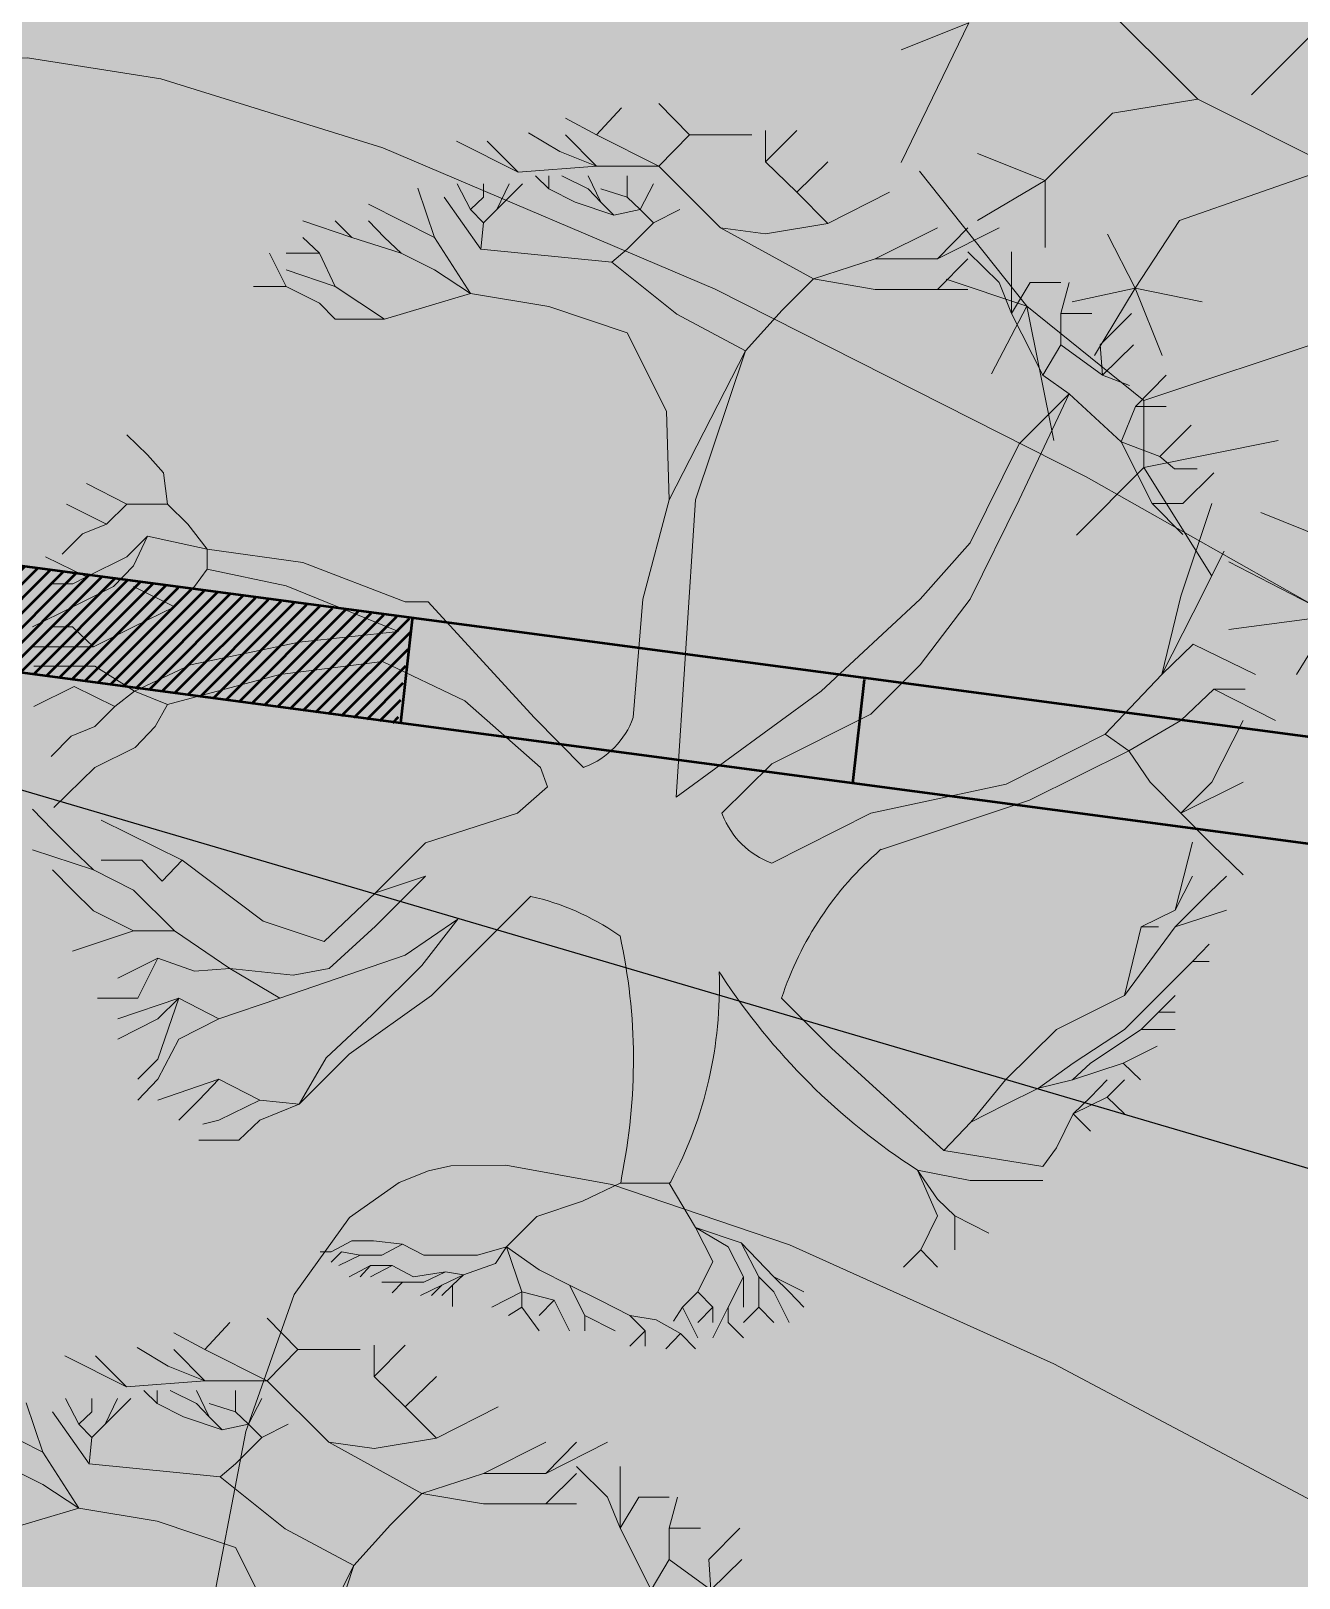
# Model space of a CAD drawing. Header units: feet. Extents: x 3381 to 683784, y 675186 to 4376258.
# Drawn here: x 682566.55 to 682571.17, y 4375705.45 to 4375711.09 of the extents above; entities that cross this region are included whole.
import ezdxf

# ---------------------------------------------------------------- set-up
doc = ezdxf.new("R2010")
doc.units = ezdxf.units.FT
doc.header["$MEASUREMENT"] = 0
doc.layers.get('0').update_dxf_attribs({"linetype": 'CONTINUOUS'})
for name, color, linetype, lineweight in [('HORIZANTAL', 24, 'CONTINUOUS', 13), ('su xtti', 7, 'CONTINUOUS', 30), ('дерево', 96, 'CONTINUOUS', 5)]:
    doc.layers.add(name, color=color, linetype=linetype, lineweight=lineweight)
pattern_1 = [(90, (1766.15535, 840.54114), (-0.707106781, 0.707106781), [0.1875, -1.226713563]), (45, (1766.1554, 840.5411), (-0.70710678119, 0.70710678119), [0.1875, -0.8125]), (135, (1766.1554, 840.5411), (-0.70710678119, -0.70710678119), [0.1875, -0.8125])]

# ---------------------------------------------------------------- blocks, each defined once
blk = doc.blocks.new('sam')
at = {"layer": 'дерево'}
for p, q in [((8656820.285, 4482452.843), (8656821.354, 4482454.001)), ((8656824.263, 4482452.843), (8656822.957, 4482454.179)), ((8656820.285, 4482452.843), (8656818.949, 4482453.556)), ((8656816.93, 4482451.24), (8656814.288, 4482452.576)), ((8656816.93, 4482451.24), (8656815.594, 4482452.576)), ((8656818.712, 4482452.131), (8656817.376, 4482452.932)), ((8656820.285, 4482451.507), (8656818.949, 4482452.843)), ((8656822.957, 4482451.507), (8656820.285, 4482452.843)), ((8656822.957, 4482451.507), (8656824.263, 4482452.843)), ((8656824.263, 4482452.843), (8656826.935, 4482452.843)), ((8656827.529, 4482451.685), (8656827.529, 4482453.021)), ((8656827.529, 4482451.685), (8656828.865, 4482453.021)), ((8656820.285, 4482451.507), (8656818.712, 4482452.131)), ((8656820.285, 4482451.507), (8656816.93, 4482451.24)), ((8656818.236, 4482450.528), (8656817.672, 4482451.092)), ((8656818.236, 4482450.528), (8656818.236, 4482451.092)), ((8656819.929, 4482450.528), (8656818.801, 4482451.092)), ((8656820.463, 4482449.964), (8656819.929, 4482451.092)), ((8656822.957, 4482451.507), (8656820.285, 4482451.507)), ((8656821.591, 4482450.171), (8656821.591, 4482451.092)), ((8656825.599, 4482448.865), (8656822.957, 4482451.507)), ((8656828.865, 4482450.379), (8656827.529, 4482451.685)), ((8656828.865, 4482450.379), (8656830.201, 4482451.685)), ((8656813.338, 4482448.45), (8656812.626, 4482450.557)), ((8656814.882, 4482449.637), (8656814.318, 4482450.736)), ((8656815.446, 4482450.171), (8656815.446, 4482450.736)), ((8656816.01, 4482449.637), (8656817.108, 4482450.736)), ((8656816.01, 4482449.637), (8656816.544, 4482450.736)), ((8656819.365, 4482449.964), (8656818.236, 4482450.528)), ((8656820.463, 4482449.964), (8656819.929, 4482450.528)), ((8656821.591, 4482450.171), (8656820.463, 4482450.528)), ((8656822.155, 4482449.637), (8656822.719, 4482450.736)), ((8656813.338, 4482448.45), (8656810.518, 4482449.875)), ((8656815.327, 4482447.945), (8656813.754, 4482450.171)), ((8656814.882, 4482449.637), (8656815.446, 4482450.171)), ((8656821.027, 4482449.4), (8656819.365, 4482449.964)), ((8656821.027, 4482449.4), (8656820.463, 4482449.964)), ((8656822.155, 4482449.637), (8656821.591, 4482450.171)), ((8656830.201, 4482449.043), (8656828.865, 4482450.379)), ((8656830.201, 4482449.043), (8656832.843, 4482450.379)), ((8656809.805, 4482448.45), (8656807.697, 4482449.162)), ((8656809.805, 4482448.45), (8656809.093, 4482449.162)), ((8656811.201, 4482448.45), (8656810.518, 4482449.162)), ((8656815.446, 4482449.073), (8656814.882, 4482449.637)), ((8656815.446, 4482449.073), (8656816.01, 4482449.637)), ((8656822.155, 4482449.637), (8656821.027, 4482449.4)), ((8656822.719, 4482449.073), (8656822.155, 4482449.637)), ((8656822.719, 4482449.073), (8656823.848, 4482449.637)), ((8656808.41, 4482447.767), (8656807.697, 4482448.45)), ((8656811.913, 4482447.767), (8656809.805, 4482448.45)), ((8656811.913, 4482447.767), (8656811.201, 4482448.45)), ((8656814.882, 4482446.045), (8656813.338, 4482448.45)), ((8656815.327, 4482447.945), (8656815.446, 4482449.073)), ((8656821.591, 4482447.945), (8656822.719, 4482449.073)), ((8656829.577, 4482446.668), (8656825.599, 4482448.865)), ((8656825.599, 4482448.865), (8656827.529, 4482448.598)), ((8656827.529, 4482448.598), (8656830.201, 4482449.043)), ((8656832.219, 4482447.529), (8656834.891, 4482448.865)), ((8656834.891, 4482447.529), (8656836.198, 4482448.865)), ((8656834.891, 4482447.529), (8656837.533, 4482448.865)), ((8656806.985, 4482446.342), (8656806.272, 4482447.767)), ((8656808.41, 4482447.767), (8656806.985, 4482447.767)), ((8656809.093, 4482446.342), (8656808.41, 4482447.767)), ((8656813.338, 4482447.054), (8656811.913, 4482447.767)), ((8656820.938, 4482447.381), (8656815.327, 4482447.945)), ((8656820.938, 4482447.381), (8656821.591, 4482447.945)), ((8656837.533, 4482446.52), (8656836.198, 4482447.826)), ((8656838.068, 4482445.184), (8656838.068, 4482447.826)), ((8656823.729, 4482445.154), (8656820.938, 4482447.381)), ((8656829.577, 4482446.668), (8656832.219, 4482447.529)), ((8656832.219, 4482447.529), (8656834.891, 4482447.529)), ((8656834.891, 4482446.223), (8656836.198, 4482447.529)), ((8656809.093, 4482446.342), (8656806.985, 4482447.054)), ((8656814.882, 4482446.045), (8656813.338, 4482447.054)), ((8656828.241, 4482445.332), (8656829.577, 4482446.668)), ((8656829.577, 4482446.668), (8656832.219, 4482446.223)), ((8656838.068, 4482445.184), (8656837.533, 4482446.52)), ((8656838.068, 4482445.184), (8656838.869, 4482446.52)), ((8656838.869, 4482446.52), (8656840.176, 4482446.52)), ((8656840.176, 4482445.184), (8656840.532, 4482446.52)), ((8656806.985, 4482446.342), (8656805.589, 4482446.342)), ((8656808.41, 4482445.629), (8656806.985, 4482446.342)), ((8656811.201, 4482444.946), (8656809.093, 4482446.342)), ((8656814.882, 4482446.045), (8656811.201, 4482444.946)), ((8656818.236, 4482445.481), (8656814.882, 4482446.045)), ((8656832.219, 4482446.223), (8656834.891, 4482446.223)), ((8656834.891, 4482446.223), (8656836.198, 4482446.223)), ((8656809.093, 4482444.946), (8656808.41, 4482445.629)), ((8656821.591, 4482444.353), (8656818.236, 4482445.481)), ((8656826.668, 4482443.581), (8656823.729, 4482445.154)), ((8656826.668, 4482443.581), (8656828.241, 4482445.332)), ((8656839.404, 4482442.542), (8656838.068, 4482445.184)), ((8656840.176, 4482443.848), (8656840.176, 4482445.184)), ((8656840.176, 4482445.184), (8656841.512, 4482445.184)), ((8656841.868, 4482443.848), (8656843.204, 4482445.184)), ((8656811.2, 4482444.946), (8656809.093, 4482444.946)), ((8656823.283, 4482440.998), (8656821.591, 4482444.353)), ((8656839.404, 4482442.542), (8656840.176, 4482443.848)), ((8656840.176, 4482443.848), (8656841.957, 4482442.542)), ((8656841.957, 4482442.542), (8656841.868, 4482443.848)), ((8656841.957, 4482442.542), (8656843.293, 4482443.848)), ((8656826.668, 4482443.581), (8656823.402, 4482437.198)), ((8656824.531, 4482437.198), (8656826.668, 4482443.581)), ((8656840.532, 4482441.74), (8656839.404, 4482442.542)), ((8656841.957, 4482442.542), (8656843.115, 4482442.096)), ((8656843.382, 4482441.206), (8656844.688, 4482442.542)), ((8656838.395, 4482437.198), (8656840.532, 4482441.74)), ((8656840.532, 4482441.74), (8656838.395, 4482439.603)), ((8656840.532, 4482441.74), (8656842.758, 4482439.692)), ((8656842.758, 4482439.692), (8656843.382, 4482441.206)), ((8656843.382, 4482441.206), (8656844.688, 4482441.206)), ((8656823.402, 4482437.198), (8656823.283, 4482440.998)), ((8656801.048, 4482439.127), (8656800.157, 4482439.989)), ((8656844.421, 4482439.068), (8656845.757, 4482440.404)), ((8656838.395, 4482439.603), (8656836.287, 4482435.357)), ((8656842.758, 4482439.692), (8656844.094, 4482437.049)), ((8656842.758, 4482439.692), (8656844.421, 4482439.068)), ((8656801.731, 4482438.356), (8656801.048, 4482439.127)), ((8656844.421, 4482439.068), (8656845.044, 4482438.534)), ((8656845.044, 4482438.534), (8656846.024, 4482438.534)), ((8656800.157, 4482437.02), (8656798.436, 4482437.91)), ((8656801.909, 4482437.02), (8656801.731, 4482438.356)), ((8656845.401, 4482437.049), (8656846.737, 4482438.356)), ((8656823.402, 4482437.198), (8656822.274, 4482432.953)), ((8656823.699, 4482424.462), (8656824.531, 4482437.198)), ((8656836.287, 4482432.953), (8656838.395, 4482437.198)), ((8656799.296, 4482436.159), (8656797.575, 4482437.02)), ((8656800.157, 4482437.02), (8656799.296, 4482436.159)), ((8656801.909, 4482437.02), (8656800.157, 4482437.02)), ((8656802.77, 4482436.159), (8656801.909, 4482437.02)), ((8656844.094, 4482437.049), (8656845.401, 4482437.049)), ((8656844.094, 4482437.049), (8656845.401, 4482435.714)), ((8656845.312, 4482433.071), (8656846.648, 4482437.049)), ((8656799.296, 4482436.159), (8656798.257, 4482435.743)), ((8656803.601, 4482435.09), (8656802.77, 4482436.159)), ((8656798.257, 4482435.743), (8656797.396, 4482434.882)), ((8656801.048, 4482435.654), (8656800.157, 4482434.764)), ((8656801.048, 4482435.654), (8656800.454, 4482434.378)), ((8656803.601, 4482435.09), (8656801.048, 4482435.654)), ((8656836.287, 4482435.357), (8656834.15, 4482432.953)), ((8656798.435, 4482433.903), (8656796.684, 4482434.764)), ((8656800.157, 4482434.764), (8656798.435, 4482433.903)), ((8656807.698, 4482434.526), (8656803.601, 4482435.09)), ((8656803.601, 4482435.09), (8656803.601, 4482434.229)), ((8656812.092, 4482432.834), (8656807.698, 4482434.526)), ((8656845.846, 4482432.359), (8656847.182, 4482435.001)), ((8656798.435, 4482433.903), (8656797.842, 4482433.606)), ((8656800.454, 4482434.378), (8656799.593, 4482433.487)), ((8656803.601, 4482434.229), (8656803.067, 4482433.487)), ((8656803.601, 4482434.229), (8656806.986, 4482433.517)), ((8656797.842, 4482433.606), (8656796.981, 4482433.606)), ((8656799.593, 4482433.487), (8656797.842, 4482432.626)), ((8656802.206, 4482432.626), (8656800.454, 4482433.487)), ((8656803.067, 4482433.487), (8656802.206, 4482432.626)), ((8656806.986, 4482433.517), (8656811.795, 4482431.557)), ((8656797.842, 4482432.626), (8656796.12, 4482431.765)), ((8656802.206, 4482432.626), (8656800.454, 4482431.765)), ((8656813.072, 4482432.834), (8656812.092, 4482432.834)), ((8656817.614, 4482427.876), (8656813.072, 4482432.834)), ((8656822.274, 4482432.953), (8656821.859, 4482427.876)), ((8656834.15, 4482432.953), (8656829.904, 4482429.004)), ((8656834.15, 4482430.132), (8656836.287, 4482432.953)), ((8656844.51, 4482429.717), (8656845.312, 4482433.071)), ((8656844.51, 4482429.717), (8656845.846, 4482432.359)), ((8656797.841, 4482431.765), (8656796.981, 4482431.765)), ((8656798.732, 4482430.904), (8656797.841, 4482431.765)), ((8656800.454, 4482431.765), (8656798.732, 4482430.904)), ((8656811.795, 4482431.557), (8656807.55, 4482431.112)), ((8656798.732, 4482430.904), (8656796.12, 4482430.904)), ((8656807.55, 4482431.112), (8656802.889, 4482430.132)), ((8656844.51, 4482429.717), (8656845.846, 4482431.023)), ((8656845.846, 4482431.023), (8656848.518, 4482429.717)), ((8656798.792, 4482430.073), (8656796.179, 4482430.073)), ((8656800.484, 4482429.004), (8656798.792, 4482430.073)), ((8656802.889, 4482430.132), (8656800.484, 4482429.004)), ((8656806.718, 4482429.717), (8656811.112, 4482430.281)), ((8656811.112, 4482430.281), (8656814.645, 4482428.589)), ((8656832.042, 4482428.024), (8656834.15, 4482430.132)), ((8656797.901, 4482429.212), (8656796.179, 4482428.351)), ((8656799.653, 4482428.351), (8656797.901, 4482429.212)), ((8656801.909, 4482428.44), (8656806.718, 4482429.717)), ((8656842.076, 4482427.164), (8656844.51, 4482429.717)), ((8656800.484, 4482429.004), (8656799.653, 4482428.351)), ((8656800.484, 4482429.004), (8656801.909, 4482428.44)), ((8656814.645, 4482428.589), (8656817.881, 4482425.739)), ((8656829.904, 4482429.004), (8656823.7, 4482424.462)), ((8656845.312, 4482427.757), (8656846.737, 4482429.093)), ((8656846.737, 4482429.093), (8656849.379, 4482427.757)), ((8656846.737, 4482429.093), (8656848.073, 4482429.093)), ((8656799.653, 4482428.351), (8656798.792, 4482427.49)), ((8656801.909, 4482428.44), (8656801.375, 4482427.49)), ((8656819.722, 4482425.739), (8656817.614, 4482427.876)), ((8656827.797, 4482425.887), (8656832.042, 4482428.024)), ((8656798.792, 4482427.49), (8656797.782, 4482427.074)), ((8656801.375, 4482427.49), (8656800.514, 4482426.599)), ((8656843.085, 4482426.451), (8656845.312, 4482427.757)), ((8656846.648, 4482425.115), (8656847.983, 4482427.757)), ((8656797.782, 4482427.074), (8656796.921, 4482426.214)), ((8656800.514, 4482426.599), (8656798.792, 4482425.739)), ((8656842.076, 4482427.164), (8656837.831, 4482425.026)), ((8656843.086, 4482426.451), (8656842.076, 4482427.164)), ((8656825.659, 4482423.779), (8656827.797, 4482425.887)), ((8656838.84, 4482424.343), (8656843.086, 4482426.451)), ((8656843.085, 4482426.451), (8656844.005, 4482425.115)), ((8656798.792, 4482425.739), (8656797.04, 4482424.017)), ((8656817.881, 4482425.739), (8656818.178, 4482424.907)), ((8656819.786, 4482425.763), (8656819.727, 4482425.733)), ((8656818.178, 4482424.907), (8656816.901, 4482423.779)), ((8656837.831, 4482425.026), (8656832.042, 4482423.779)), ((8656844.005, 4482425.115), (8656845.312, 4482423.779)), ((8656845.312, 4482423.779), (8656846.648, 4482425.115)), ((8656845.312, 4482423.779), (8656847.983, 4482425.115)), ((8656796.981, 4482423.067), (8656796.12, 4482423.957)), ((8656832.457, 4482422.206), (8656838.84, 4482424.343)), ((8656802.532, 4482421.76), (8656799.059, 4482423.482)), ((8656816.901, 4482423.779), (8656812.953, 4482422.503)), ((8656825.683, 4482423.714), (8656825.654, 4482423.773)), ((8656832.042, 4482423.779), (8656827.797, 4482421.642)), ((8656845.312, 4482423.779), (8656846.648, 4482422.443)), ((8656797.841, 4482422.206), (8656796.981, 4482423.067)), ((8656798.732, 4482421.345), (8656796.12, 4482422.206)), ((8656798.732, 4482421.345), (8656797.841, 4482422.206)), ((8656812.953, 4482422.503), (8656810.815, 4482420.365)), ((8656832.444, 4482422.204), (8656832.473, 4482422.234)), ((8656845.074, 4482419.623), (8656845.816, 4482422.532)), ((8656846.648, 4482422.443), (8656847.983, 4482421.137)), ((8656797.841, 4482420.484), (8656796.981, 4482421.345)), ((8656800.454, 4482420.484), (8656798.732, 4482421.345)), ((8656800.81, 4482421.76), (8656799.058, 4482421.76)), ((8656801.671, 4482420.87), (8656800.81, 4482421.76)), ((8656802.532, 4482421.76), (8656801.671, 4482420.87)), ((8656806.005, 4482419.148), (8656802.532, 4482421.76)), ((8656810.815, 4482420.365), (8656812.953, 4482421.078)), ((8656812.953, 4482421.078), (8656810.815, 4482418.94)), ((8656845.074, 4482419.623), (8656845.816, 4482421.078)), ((8656846.529, 4482420.365), (8656847.271, 4482421.078)), ((8656798.732, 4482419.593), (8656797.841, 4482420.484)), ((8656802.206, 4482418.732), (8656800.454, 4482420.484)), ((8656810.815, 4482420.365), (8656808.618, 4482418.287)), ((8656813.22, 4482415.971), (8656817.465, 4482420.217)), ((8656845.074, 4482418.91), (8656846.529, 4482420.365)), ((8656800.454, 4482418.732), (8656798.732, 4482419.593)), ((8656843.619, 4482418.911), (8656845.074, 4482419.623)), ((8656845.074, 4482418.91), (8656847.271, 4482419.623)), ((8656800.454, 4482418.732), (8656797.841, 4482417.871)), ((8656802.206, 4482418.732), (8656800.454, 4482418.732)), ((8656804.581, 4482417.129), (8656802.206, 4482418.732)), ((8656808.618, 4482418.287), (8656806.005, 4482419.148)), ((8656810.815, 4482418.94), (8656808.826, 4482417.129)), ((8656812.092, 4482417.693), (8656814.348, 4482419.237)), ((8656814.348, 4482419.237), (8656812.804, 4482417.248)), ((8656842.907, 4482415.971), (8656843.619, 4482418.911)), ((8656842.907, 4482415.971), (8656845.074, 4482418.91)), ((8656843.619, 4482418.911), (8656844.362, 4482418.911)), ((8656821.198, 4482418.579), (8656821.287, 4482418.52)), ((8656845.816, 4482417.426), (8656846.529, 4482418.168)), ((8656801.493, 4482417.574), (8656799.771, 4482416.714)), ((8656801.493, 4482417.574), (8656800.632, 4482415.853)), ((8656803.066, 4482417.01), (8656801.493, 4482417.574)), ((8656806.718, 4482415.853), (8656812.092, 4482417.693)), ((8656844.362, 4482415.971), (8656845.816, 4482417.426)), ((8656845.816, 4482417.426), (8656846.529, 4482417.426)), ((8656804.581, 4482417.129), (8656803.066, 4482417.01)), ((8656807.282, 4482416.832), (8656804.581, 4482417.129)), ((8656804.581, 4482417.129), (8656806.718, 4482415.853)), ((8656808.826, 4482417.129), (8656807.282, 4482416.832)), ((8656812.804, 4482417.248), (8656810.667, 4482415.14)), ((8656825.633, 4482416.838), (8656825.544, 4482416.986)), ((8656809.687, 4482413.448), (8656813.22, 4482415.971)), ((8656839.998, 4482414.517), (8656842.907, 4482415.971)), ((8656842.907, 4482414.517), (8656844.362, 4482415.971)), ((8656844.361, 4482415.259), (8656845.074, 4482415.971)), ((8656800.632, 4482415.853), (8656798.91, 4482415.853)), ((8656802.384, 4482415.853), (8656799.771, 4482414.962)), ((8656802.384, 4482415.853), (8656801.493, 4482414.962)), ((8656802.384, 4482415.853), (8656801.493, 4482413.24)), ((8656804.105, 4482414.962), (8656802.384, 4482415.853)), ((8656806.718, 4482415.853), (8656804.105, 4482414.962)), ((8656830.35, 4482413.715), (8656828.212, 4482415.853)), ((8656801.493, 4482414.962), (8656799.771, 4482414.101)), ((8656804.105, 4482414.962), (8656802.384, 4482414.101)), ((8656810.667, 4482415.14), (8656808.707, 4482413.299)), ((8656843.619, 4482414.517), (8656844.361, 4482415.259)), ((8656844.361, 4482415.259), (8656845.074, 4482415.259)), ((8656802.384, 4482414.101), (8656801.493, 4482412.379)), ((8656837.801, 4482412.349), (8656839.998, 4482414.517)), ((8656840.71, 4482413.062), (8656842.907, 4482414.517)), ((8656841.452, 4482413.062), (8656843.619, 4482414.517)), ((8656843.619, 4482414.517), (8656845.074, 4482414.517)), ((8656807.55, 4482411.31), (8656809.687, 4482413.448)), ((8656808.707, 4482413.299), (8656807.55, 4482411.31)), ((8656835.159, 4482409.321), (8656830.35, 4482413.715)), ((8656842.847, 4482413.062), (8656844.302, 4482413.804)), ((8656801.493, 4482413.24), (8656800.632, 4482412.379)), ((8656839.226, 4482411.993), (8656840.71, 4482413.062)), ((8656840.68, 4482412.349), (8656842.847, 4482413.062)), ((8656840.68, 4482412.349), (8656841.452, 4482413.062)), ((8656842.847, 4482413.062), (8656843.59, 4482412.349)), ((8656801.493, 4482412.379), (8656800.632, 4482411.489)), ((8656804.105, 4482412.379), (8656801.493, 4482411.489)), ((8656804.105, 4482412.379), (8656803.245, 4482411.489)), ((8656805.857, 4482411.489), (8656804.105, 4482412.379)), ((8656836.316, 4482410.539), (8656837.801, 4482412.349)), ((8656837.771, 4482411.281), (8656839.226, 4482411.993)), ((8656839.226, 4482411.993), (8656840.68, 4482412.349)), ((8656841.452, 4482411.607), (8656842.165, 4482412.35)), ((8656842.165, 4482411.607), (8656842.907, 4482412.35)), ((8656803.245, 4482411.489), (8656802.384, 4482410.628)), ((8656805.857, 4482411.489), (8656804.105, 4482410.628)), ((8656807.549, 4482411.31), (8656805.857, 4482411.489)), ((8656807.549, 4482411.31), (8656805.857, 4482410.628)), ((8656840.71, 4482410.895), (8656842.165, 4482411.607)), ((8656840.71, 4482410.895), (8656841.452, 4482411.607)), ((8656842.165, 4482411.607), (8656842.907, 4482410.895)), ((8656836.316, 4482410.539), (8656837.771, 4482411.281)), ((8656839.998, 4482409.44), (8656840.71, 4482410.895)), ((8656840.71, 4482410.895), (8656841.452, 4482410.153)), ((8656804.105, 4482410.628), (8656803.423, 4482410.449)), ((8656805.857, 4482410.628), (8656804.966, 4482409.767)), ((8656835.158, 4482409.321), (8656836.316, 4482410.539)), ((8656804.966, 4482409.767), (8656803.245, 4482409.767)), ((8656839.404, 4482408.639), (8656835.159, 4482409.321)), ((8656839.404, 4482408.639), (8656839.998, 4482409.44)), ((8656821.349, 4482408.151), (8656821.32, 4482407.914)), ((8656823.466, 4482407.991), (8656823.406, 4482407.932)), ((8656834.03, 4482408.49), (8656834.891, 4482407.243)), ((8656834.03, 4482408.49), (8656834.891, 4482406.531)), ((8656834.031, 4482408.49), (8656836.287, 4482408.045)), ((8656836.287, 4482408.045), (8656839.404, 4482408.045)), ((8656821.294, 4482407.926), (8656819.691, 4482407.154)), ((8656821.295, 4482407.926), (8656823.403, 4482407.926)), ((8656823.402, 4482407.926), (8656824.53, 4482406.026)), ((8656819.691, 4482407.154), (8656817.732, 4482406.501)), ((8656834.891, 4482407.243), (8656835.633, 4482406.531)), ((8656817.732, 4482406.501), (8656816.425, 4482405.195)), ((8656824.53, 4482406.026), (8656826.489, 4482405.373)), ((8656824.53, 4482406.026), (8656825.925, 4482405.195)), ((8656824.53, 4482406.026), (8656825.272, 4482404.571)), ((8656834.891, 4482406.531), (8656834.179, 4482405.076)), ((8656835.633, 4482406.531), (8656835.633, 4482405.076)), ((8656835.633, 4482406.531), (8656837.088, 4482405.789)), ((8656809.805, 4482405.462), (8656808.915, 4482404.987)), ((8656810.725, 4482405.462), (8656809.805, 4482405.462)), ((8656811.972, 4482405.314), (8656810.725, 4482405.462)), ((8656826.489, 4482405.373), (8656827.885, 4482403.918)), ((8656826.489, 4482405.373), (8656827.232, 4482403.918)), ((8656808.915, 4482404.987), (8656808.44, 4482404.987)), ((8656809.36, 4482404.987), (8656808.914, 4482404.542)), ((8656810.161, 4482404.839), (8656809.241, 4482404.393)), ((8656810.161, 4482404.839), (8656809.36, 4482404.987)), ((8656811.082, 4482404.839), (8656810.161, 4482404.839)), ((8656811.972, 4482405.314), (8656811.082, 4482404.839)), ((8656812.893, 4482404.839), (8656811.972, 4482405.314)), ((8656815.179, 4482404.839), (8656812.893, 4482404.839)), ((8656816.425, 4482405.195), (8656815.179, 4482404.839)), ((8656816.425, 4482405.195), (8656815.95, 4482404.482)), ((8656816.425, 4482405.195), (8656817.079, 4482403.265)), ((8656816.425, 4482405.195), (8656817.821, 4482404.215)), ((8656825.925, 4482405.195), (8656826.578, 4482403.918)), ((8656834.179, 4482405.076), (8656833.437, 4482404.334)), ((8656834.179, 4482405.076), (8656834.891, 4482404.334)), ((8656810.607, 4482404.393), (8656809.686, 4482403.918)), ((8656810.607, 4482404.393), (8656810.161, 4482403.918)), ((8656811.527, 4482404.393), (8656810.607, 4482403.918)), ((8656811.527, 4482404.393), (8656810.607, 4482404.393)), ((8656812.447, 4482403.918), (8656811.527, 4482404.393)), ((8656813.813, 4482404.126), (8656812.447, 4482403.918)), ((8656813.813, 4482404.126), (8656812.893, 4482403.681)), ((8656814.585, 4482404.007), (8656813.664, 4482403.562)), ((8656814.585, 4482404.007), (8656813.813, 4482404.126)), ((8656814.585, 4482404.007), (8656814.11, 4482403.562)), ((8656815.95, 4482404.482), (8656814.585, 4482404.007)), ((8656817.821, 4482404.215), (8656819.127, 4482403.562)), ((8656825.272, 4482404.571), (8656824.619, 4482403.265)), ((8656811.972, 4482403.681), (8656811.082, 4482403.681)), ((8656811.972, 4482403.681), (8656811.527, 4482403.235)), ((8656812.893, 4482403.681), (8656811.972, 4482403.681)), ((8656813.664, 4482403.562), (8656812.744, 4482403.117)), ((8656813.664, 4482403.562), (8656813.219, 4482403.117)), ((8656814.11, 4482403.562), (8656813.664, 4482403.117)), ((8656814.11, 4482403.562), (8656814.11, 4482402.642)), ((8656819.127, 4482403.562), (8656819.78, 4482402.256)), ((8656819.127, 4482403.562), (8656820.433, 4482402.909)), ((8656826.578, 4482403.918), (8656825.925, 4482402.612)), ((8656826.578, 4482403.918), (8656826.578, 4482402.612)), ((8656827.232, 4482403.918), (8656827.232, 4482402.612)), ((8656827.232, 4482403.918), (8656827.885, 4482403.265)), ((8656827.885, 4482403.918), (8656829.161, 4482403.265)), ((8656827.885, 4482403.918), (8656828.538, 4482403.265)), ((8656817.079, 4482403.265), (8656815.802, 4482402.612)), ((8656817.079, 4482403.265), (8656817.079, 4482402.612)), ((8656817.079, 4482403.265), (8656818.474, 4482402.909)), ((8656818.474, 4482402.909), (8656817.821, 4482402.256)), ((8656818.474, 4482402.909), (8656819.127, 4482401.603)), ((8656820.433, 4482402.909), (8656821.71, 4482402.256)), ((8656824.619, 4482403.265), (8656823.966, 4482402.612)), ((8656824.619, 4482403.265), (8656825.272, 4482402.612)), ((8656827.885, 4482403.265), (8656828.538, 4482401.959)), ((8656828.538, 4482403.265), (8656829.161, 4482402.612)), ((8656817.079, 4482402.612), (8656816.514, 4482402.256)), ((8656817.079, 4482402.612), (8656817.821, 4482401.603)), ((8656819.78, 4482402.256), (8656821.086, 4482401.603)), ((8656819.78, 4482402.256), (8656819.78, 4482401.603)), ((8656821.71, 4482402.256), (8656822.363, 4482401.603)), ((8656821.71, 4482402.256), (8656822.838, 4482402.078)), ((8656822.838, 4482402.078), (8656823.877, 4482401.484)), ((8656823.966, 4482402.612), (8656823.58, 4482402.018)), ((8656823.966, 4482402.612), (8656824.619, 4482401.306)), ((8656825.272, 4482402.612), (8656824.619, 4482401.959)), ((8656825.925, 4482402.612), (8656825.272, 4482401.306)), ((8656825.272, 4482402.612), (8656825.272, 4482401.959)), ((8656825.925, 4482402.612), (8656825.925, 4482401.959)), ((8656827.232, 4482402.612), (8656826.579, 4482401.959)), ((8656827.232, 4482402.612), (8656827.885, 4482401.959)), ((8656822.363, 4482401.603), (8656821.71, 4482400.95)), ((8656822.363, 4482401.603), (8656822.363, 4482400.95)), ((8656823.877, 4482401.484), (8656823.254, 4482400.831)), ((8656823.877, 4482401.484), (8656824.53, 4482400.831)), ((8656825.925, 4482401.959), (8656826.578, 4482401.306))]:
    blk.add_line(p, q, dxfattribs=at)
for centre, radius, start, end in [((8656818.504, 4482429.093), 3.569, 291.05821, 340.05731), ((8656829.014, 4482424.996), 3.569, 201.05801, 250.05683), ((8656841.78, 4482411.399), 14.28, 130.82911, 161.82837), ((8656815.12, 4482409.796), 10.681, 55.31621, 77.31542), ((8656796.922, 4482413.21), 24.945, 348.29912, 12.29988), ((8656807.727, 4482416.357), 17.824, 332.00506, 2.00387), ((8656849.469, 4482432.418), 28.476, 213.17141, 237.17125)]:
    blk.add_arc(centre, radius, start, end, dxfattribs=at)
blk = doc.blocks.new('kuknar')
at = {"layer": 'дерево'}
for p, q in [((8656734.277, 4482450.45), (8656729.238, 4482455.489)), ((8656725.699, 4482453.309), (8656723.167, 4482452.301)), ((8656725.699, 4482453.309), (8656723.167, 4482448.083)), ((8656738.824, 4482453.145), (8656736.292, 4482450.614)), ((8656734.277, 4482450.45), (8656731.089, 4482449.934)), ((8656739.339, 4482447.919), (8656734.277, 4482450.45)), ((8656731.089, 4482449.934), (8656728.558, 4482447.403)), ((8656728.558, 4482447.403), (8656726.027, 4482448.411)), ((8656739.339, 4482447.919), (8656733.597, 4482445.903)), ((8656727.878, 4482442.692), (8656723.847, 4482447.755)), ((8656728.558, 4482447.403), (8656726.027, 4482445.903)), ((8656728.558, 4482447.403), (8656728.558, 4482444.895)), ((8656733.597, 4482445.903), (8656731.933, 4482443.372)), ((8656731.933, 4482443.372), (8656730.902, 4482445.387)), ((8656727.878, 4482442.692), (8656724.855, 4482443.7)), ((8656731.933, 4482443.372), (8656729.566, 4482442.856)), ((8656731.933, 4482443.372), (8656730.41, 4482440.841)), ((8656731.933, 4482443.372), (8656734.441, 4482442.856)), ((8656731.933, 4482443.372), (8656732.941, 4482440.841)), ((8656727.878, 4482442.692), (8656726.542, 4482440.161)), ((8656732.261, 4482439.153), (8656727.878, 4482442.692)), ((8656727.878, 4482442.692), (8656728.886, 4482437.653)), ((8656739.831, 4482441.684), (8656732.261, 4482439.153)), ((8656732.261, 4482439.153), (8656732.261, 4482436.645)), ((8656732.261, 4482436.645), (8656737.3, 4482437.653)), ((8656732.261, 4482436.645), (8656729.73, 4482434.114)), ((8656732.261, 4482436.645), (8656734.792, 4482432.591)), ((8656739.152, 4482433.95), (8656736.644, 4482434.958)), ((8656739.339, 4482431.091), (8656735.449, 4482433.106)), ((8656739.339, 4482431.091), (8656735.449, 4482430.575)), ((8656739.339, 4482431.091), (8656737.98, 4482428.887))]:
    blk.add_line(p, q, dxfattribs=at)

msp = doc.modelspace()

# ---------------------------------------------------------------- hatches: boundary and pattern name
at = {"lineweight": 25}
h = msp.add_hatch(dxfattribs=at)
h.set_pattern_fill('GRASS', color=3)
h.set_pattern_definition(pattern_1)
edge = h.paths.add_edge_path(flags=16)
edge.add_arc((682579.1261, 4375717.0358), 3.56, 0, 360)
edge = h.paths.add_edge_path()
edge.add_line((682581.9183, 4375719.2444), (682586.4553, 4375718.6366))
edge.add_line((682586.4553, 4375718.6366), (682586.8423, 4375721.5255))
edge.add_line((682586.8423, 4375721.5255), (682579.5159, 4375722.5148))
edge.add_line((682579.5159, 4375722.5148), (682581.657, 4375738.3709))
edge.add_line((682581.657, 4375738.3709), (682590.0298, 4375737.2403))
edge.add_line((682590.0298, 4375737.2403), (682590.7567, 4375742.6236))
edge.add_line((682590.7567, 4375742.6236), (682586.1049, 4375743.2948))
edge.add_line((682586.1049, 4375743.2948), (682586.9189, 4375748.9364))
edge.add_line((682586.9189, 4375748.9364), (682595.0407, 4375747.7829))
edge.add_line((682595.0407, 4375747.7829), (682598.7867, 4375774.8981))
edge.add_line((682598.7867, 4375774.8981), (682598.8796, 4375775.5877))
edge.add_line((682598.8796, 4375775.5877), (682598.6095, 4375775.0945))
edge.add_line((682598.6095, 4375775.0945), (682561.0718, 4375701.7652))
edge.add_line((682561.0718, 4375701.7652), (682652.6666, 4375673.8885))
edge.add_line((682652.6666, 4375673.8885), (682684.5246, 4375754.529))
edge.add_line((682684.5246, 4375754.529), (682677.4141, 4375757.2502))
edge.add_line((682677.4141, 4375757.2502), (682675.6599, 4375752.6666))
edge.add_line((682675.6599, 4375752.6666), (682667.2958, 4375755.5998))
edge.add_arc((682826.7246, 4375690.7151), 172.1266, 157.854546, 159.317775)
edge.add_line((682665.6909, 4375751.5076), (682679.0557, 4375749.7108))
edge.add_line((682679.0557, 4375749.7108), (682678.3135, 4375744.4629))
edge.add_line((682678.3135, 4375744.4629), (682664.9846, 4375746.2702))
edge.add_arc((682665.2849, 4375743.1294), 3.1552, 95.4615, 167.5925)
edge.add_line((682662.2034, 4375743.8073), (682662.2034, 4375742.8518))
edge.add_line((682662.2034, 4375742.8518), (682663.8703, 4375743.2455))
edge.add_line((682663.8703, 4375743.2455), (682669.4622, 4375742.2666))
edge.add_line((682669.4622, 4375742.2666), (682667.5122, 4375729.0831))
edge.add_line((682667.5122, 4375729.0831), (682667.2928, 4375729.0831))
edge.add_line((682667.2928, 4375729.0831), (682662.2034, 4375729.8006))
edge.add_line((682662.2034, 4375729.8006), (682662.815, 4375735.1685))
edge.add_line((682662.815, 4375735.1685), (682667.9177, 4375734.4691))
edge.add_line((682667.9177, 4375734.4691), (682668.2688, 4375737.0308))
edge.add_line((682668.2688, 4375737.0308), (682663.0891, 4375737.7408))
edge.add_line((682663.0891, 4375737.7408), (682663.6845, 4375742.8294))
edge.add_line((682663.6845, 4375742.8294), (682662.1037, 4375742.6204))
edge.add_line((682662.1037, 4375742.6204), (682660.0476, 4375726.6538))
edge.add_line((682660.0476, 4375726.6538), (682668.7838, 4375725.445))
edge.add_line((682668.7838, 4375725.445), (682667.9532, 4375718.0894))
edge.add_line((682667.9532, 4375718.0894), (682659.17, 4375719.3047))
edge.add_line((682659.17, 4375719.3047), (682658.791, 4375716.6543))
edge.add_line((682658.791, 4375716.6543), (682652.6634, 4375717.4578))
edge.add_arc((682652.2271, 4375707.4673), 10, 87.49935, 110.7786)
edge.add_line((682648.6795, 4375716.8169), (682658.4288, 4375715.3908))
edge.add_line((682658.4288, 4375715.3908), (682657.8019, 4375711.8965))
edge.add_line((682657.8019, 4375711.8965), (682654.4913, 4375712.4219))
edge.add_line((682654.4913, 4375712.4219), (682654.8846, 4375715.4961))
edge.add_line((682654.8846, 4375715.4961), (682652.3534, 4375715.8309))
edge.add_line((682652.3534, 4375715.8309), (682651.9484, 4375712.7694))
edge.add_line((682651.9484, 4375712.7694), (682648.6244, 4375713.2091))
edge.add_line((682648.6244, 4375713.2091), (682648.9772, 4375716.3067))
edge.add_line((682648.9772, 4375716.3067), (682648.1828, 4375716.613))
edge.add_arc((682652.3963, 4375707.2547), 10.2631, 114.23947, 179.00955)
edge.add_line((682642.1347, 4375707.4321), (682641.785, 4375704.7964))
edge.add_line((682641.785, 4375704.7964), (682638.7985, 4375705.1231))
edge.add_line((682638.7985, 4375705.1231), (682637.9175, 4375700.2603))
edge.add_line((682637.9175, 4375700.2603), (682629.2085, 4375701.4735))
edge.add_line((682629.2085, 4375701.4735), (682629.8957, 4375706.3741))
edge.add_line((682629.8957, 4375706.3741), (682622.97, 4375707.2931))
edge.add_line((682622.97, 4375707.2931), (682622.5574, 4375704.1837))
edge.add_line((682622.5574, 4375704.1837), (682595.9276, 4375707.7767))
edge.add_line((682595.9276, 4375707.7767), (682585.2072, 4375709.3202))
edge.add_line((682585.2072, 4375709.3202), (682586.2561, 4375717.1498))
edge.add_line((682586.2561, 4375717.1498), (682582.6354, 4375717.6349))
edge.add_arc((682579.1261, 4375717.0358), 3.56, 9.688, 38.3434)
h = msp.add_hatch(dxfattribs=at)
h.set_pattern_fill('GRASS', color=3)
h.set_pattern_definition(pattern_1)
edge = h.paths.add_edge_path(flags=16)
edge.add_arc((682579.1261, 4375717.0358), 3.56, 0, 360)
edge = h.paths.add_edge_path()
edge.add_line((682581.9183, 4375719.2444), (682586.4553, 4375718.6366))
edge.add_line((682586.4553, 4375718.6366), (682586.8423, 4375721.5255))
edge.add_line((682586.8423, 4375721.5255), (682579.5159, 4375722.5148))
edge.add_line((682579.5159, 4375722.5148), (682581.657, 4375738.3709))
edge.add_line((682581.657, 4375738.3709), (682590.0298, 4375737.2403))
edge.add_line((682590.0298, 4375737.2403), (682590.7567, 4375742.6236))
edge.add_line((682590.7567, 4375742.6236), (682586.1049, 4375743.2948))
edge.add_line((682586.1049, 4375743.2948), (682586.9189, 4375748.9364))
edge.add_line((682586.9189, 4375748.9364), (682595.0407, 4375747.7829))
edge.add_line((682595.0407, 4375747.7829), (682598.7867, 4375774.8981))
edge.add_line((682598.7867, 4375774.8981), (682598.8796, 4375775.5877))
edge.add_line((682598.8796, 4375775.5877), (682598.6095, 4375775.0945))
edge.add_line((682598.6095, 4375775.0945), (682561.0718, 4375701.7652))
edge.add_line((682561.0718, 4375701.7652), (682652.6666, 4375673.8885))
edge.add_line((682652.6666, 4375673.8885), (682684.5246, 4375754.529))
edge.add_line((682684.5246, 4375754.529), (682677.4141, 4375757.2502))
edge.add_line((682677.4141, 4375757.2502), (682675.6599, 4375752.6666))
edge.add_line((682675.6599, 4375752.6666), (682667.2958, 4375755.5998))
edge.add_arc((682826.7246, 4375690.7151), 172.1266, 157.854546, 159.317775)
edge.add_line((682665.6909, 4375751.5076), (682679.0557, 4375749.7108))
edge.add_line((682679.0557, 4375749.7108), (682678.3135, 4375744.4629))
edge.add_line((682678.3135, 4375744.4629), (682664.9846, 4375746.2702))
edge.add_arc((682665.2849, 4375743.1294), 3.1552, 95.4615, 167.5925)
edge.add_line((682662.2034, 4375743.8073), (682662.2034, 4375742.8518))
edge.add_line((682662.2034, 4375742.8518), (682663.8703, 4375743.2455))
edge.add_line((682663.8703, 4375743.2455), (682669.4622, 4375742.2666))
edge.add_line((682669.4622, 4375742.2666), (682667.5122, 4375729.0831))
edge.add_line((682667.5122, 4375729.0831), (682667.2928, 4375729.0831))
edge.add_line((682667.2928, 4375729.0831), (682662.2034, 4375729.8006))
edge.add_line((682662.2034, 4375729.8006), (682662.815, 4375735.1685))
edge.add_line((682662.815, 4375735.1685), (682667.9177, 4375734.4691))
edge.add_line((682667.9177, 4375734.4691), (682668.2688, 4375737.0308))
edge.add_line((682668.2688, 4375737.0308), (682663.0891, 4375737.7408))
edge.add_line((682663.0891, 4375737.7408), (682663.6845, 4375742.8294))
edge.add_line((682663.6845, 4375742.8294), (682662.1037, 4375742.6204))
edge.add_line((682662.1037, 4375742.6204), (682660.0476, 4375726.6538))
edge.add_line((682660.0476, 4375726.6538), (682668.7838, 4375725.445))
edge.add_line((682668.7838, 4375725.445), (682667.9532, 4375718.0894))
edge.add_line((682667.9532, 4375718.0894), (682659.17, 4375719.3047))
edge.add_line((682659.17, 4375719.3047), (682658.791, 4375716.6543))
edge.add_line((682658.791, 4375716.6543), (682652.6634, 4375717.4578))
edge.add_arc((682652.2271, 4375707.4673), 10, 87.49935, 110.7786)
edge.add_line((682648.6795, 4375716.8169), (682658.4288, 4375715.3908))
edge.add_line((682658.4288, 4375715.3908), (682657.8019, 4375711.8965))
edge.add_line((682657.8019, 4375711.8965), (682654.4913, 4375712.4219))
edge.add_line((682654.4913, 4375712.4219), (682654.8846, 4375715.4961))
edge.add_line((682654.8846, 4375715.4961), (682652.3534, 4375715.8309))
edge.add_line((682652.3534, 4375715.8309), (682651.9484, 4375712.7694))
edge.add_line((682651.9484, 4375712.7694), (682648.6244, 4375713.2091))
edge.add_line((682648.6244, 4375713.2091), (682648.9772, 4375716.3067))
edge.add_line((682648.9772, 4375716.3067), (682648.1828, 4375716.613))
edge.add_arc((682652.3963, 4375707.2547), 10.2631, 114.23947, 179.00955)
edge.add_line((682642.1347, 4375707.4321), (682641.785, 4375704.7964))
edge.add_line((682641.785, 4375704.7964), (682638.7985, 4375705.1231))
edge.add_line((682638.7985, 4375705.1231), (682637.9175, 4375700.2603))
edge.add_line((682637.9175, 4375700.2603), (682629.2085, 4375701.4735))
edge.add_line((682629.2085, 4375701.4735), (682629.8957, 4375706.3741))
edge.add_line((682629.8957, 4375706.3741), (682622.97, 4375707.2931))
edge.add_line((682622.97, 4375707.2931), (682623.4045, 4375710.5674))
edge.add_arc((682620.4306, 4375710.9621), 3, 352.4412, 442.1402)
edge.add_line((682620.8408, 4375713.9339), (682608.9461, 4375715.5795))
edge.add_line((682608.9461, 4375715.5795), (682607.6838, 4375706.1573))
edge.add_line((682607.6838, 4375706.1573), (682600.3805, 4375707.1358))
edge.add_line((682600.3805, 4375707.1358), (682601.6344, 4375716.5853))
edge.add_line((682601.6344, 4375716.5853), (682598.6191, 4375717.0071))
edge.add_line((682598.6191, 4375717.0071), (682597.3579, 4375707.502))
edge.add_line((682597.3579, 4375707.502), (682595.9276, 4375707.7767))
edge.add_line((682595.9276, 4375707.7767), (682585.2072, 4375709.3202))
edge.add_line((682585.2072, 4375709.3202), (682586.2561, 4375717.1498))
edge.add_line((682586.2561, 4375717.1498), (682582.6354, 4375717.6349))
edge.add_arc((682579.1261, 4375717.0358), 3.56, 9.688, 38.3434)
at = {"lineweight": 50}
h = msp.add_hatch(dxfattribs=at)
h.set_pattern_fill('ANSI31', scale=0.3, angle=-0.0118)
h.set_pattern_definition([(44.9882312419, (-3413.665647, -186.200364), (-0.0265110571503, 0.02652195031993), [])])
h.paths.add_polyline_path([(682566.0787, 4375709.1993), (682567.9443, 4375708.9488), (682567.8901, 4375708.5677), (682566.0177, 4375708.8233)])

# ---------------------------------------------------------------- linework, layer by layer
at = {"linetype": 'Continuous'}
msp.add_line((682558.7389, 4375710.6115, -0.02), (682589.8514, 4375701.4666, -519.065), dxfattribs=at)
at = {"color": 7, "lineweight": 50, "elevation": -686.994}
for points in [[(682663.4372, 4375762.6289), (682663.6117, 4375762.9904), (682638.2889, 4375772.672), (682599.3944, 4375777.5057), (682564.3488, 4375709.0424), (682661.8974, 4375696.0541), (682677.6745, 4375735.9704), (682677.3154, 4375736.1125), (682661.639, 4375696.5068), (682564.9844, 4375709.3447), (682599.6735, 4375777.0719), (682638.1882, 4375772.2985), (682663.4372, 4375762.6289)], [(682567.9436, 4375708.9467), (682567.9009, 4375708.5678)], [(682569.5906, 4375708.728), (682569.5479, 4375708.349)]]:
    msp.add_lwpolyline(points, dxfattribs=at)
at = {"linetype": 'Continuous'}
for points, knots in [([(682572.0028, 4375847.8785, -686.994), (682571.8475, 4375847.6794, -686.994), (682571.6942, 4375847.478, -686.994), (682570.907, 4375846.4106, -686.994), (682570.3203, 4375845.5003, -686.994), (682569.5547, 4375843.8469, -686.994), (682569.3059, 4375843.1435, -686.994), (682569.0723, 4375842.021, -686.994), (682569.0182, 4375841.6278, -686.994), (682568.9699, 4375840.8338, -686.994), (682568.9751, 4375840.4381, -686.994), (682569.0947, 4375838.8385, -686.994), (682569.4099, 4375837.6653, -686.994), (682570.1225, 4375835.8215, -686.994), (682570.4587, 4375835.1142, -686.994), (682571.1846, 4375833.778, -686.994), (682571.5758, 4375833.1464, -686.994), (682572.8634, 4375831.2238, -686.994), (682573.8109, 4375830.0302, -686.994), (682575.275, 4375828.0964, -686.994), (682575.8259, 4375827.3457, -686.994), (682576.8269, 4375825.8145, -686.994), (682577.2745, 4375825.0375, -686.994), (682577.9445, 4375823.5669, -686.994), (682578.186, 4375822.88, -686.994), (682578.5313, 4375821.4446, -686.994), (682578.6359, 4375820.7029, -686.994), (682578.714, 4375819.1058, -686.994), (682578.6674, 4375818.2518, -686.994), (682578.4036, 4375816.5718, -686.994), (682578.1871, 4375815.7409, -686.994), (682577.3914, 4375813.5069, -686.994), (682576.6597, 4375812.1546, -686.994), (682575.187, 4375810.0072, -686.994), (682574.5331, 4375809.1789, -686.994), (682573.1423, 4375807.5714, -686.994), (682572.4034, 4375806.7883, -686.994), (682570.9018, 4375805.2364, -686.994), (682570.1401, 4375804.4677, -686.994), (682568.8177, 4375803.0828, -686.994), (682568.2534, 4375802.4748, -686.994), (682567.1586, 4375801.2223, -686.994), (682566.63, 4375800.583, -686.994), (682565.0904, 4375798.6361, -686.994), (682564.1253, 4375797.2995, -686.994), (682562.426, 4375794.8357, -686.994), (682561.6781, 4375793.7143, -686.994), (682560.2089, 4375791.4453, -686.994), (682559.4901, 4375790.299, -686.994), (682557.3893, 4375786.8247, -686.994), (682556.0626, 4375784.4613, -686.994), (682553.6669, 4375779.7722, -686.994), (682552.5877, 4375777.4517, -686.994), (682550.924, 4375773.4268, -686.994), (682550.2876, 4375771.7431, -686.994), (682549.1293, 4375768.3374, -686.994), (682548.6071, 4375766.6201, -686.994), (682547.5938, 4375762.9919, -686.994), (682547.1114, 4375761.0793, -686.994), (682546.328, 4375757.7868, -686.994), (682546.0128, 4375756.4098, -686.994), (682545.3995, 4375753.6452, -686.994), (682545.1043, 4375752.2572, -686.994), (682544.6798, 4375750.0845, -686.994), (682544.5339, 4375749.3097, -686.994), (682544.2956, 4375747.9092, -686.994), (682544.2002, 4375747.2905, -686.994), (682543.9601, 4375745.3262, -686.994), (682543.8845, 4375743.9824, -686.994), (682543.887, 4375740.966, -686.994), (682544.0085, 4375739.294, -686.994), (682544.4484, 4375736.0022, -686.994), (682544.7647, 4375734.3832, -686.994), (682545.4048, 4375731.6675, -686.994), (682545.6981, 4375730.559, -686.994), (682546.2631, 4375728.561, -686.994), (682546.5291, 4375727.6682, -686.994), (682547.0221, 4375726.0546, -686.994), (682547.248, 4375725.3239, -686.994), (682547.7437, 4375723.8506, -686.994), (682548.013, 4375723.1102, -686.994), (682548.4687, 4375722.0191, -686.994), (682548.6254, 4375721.6663, -686.994), (682549.1279, 4375720.6124, -686.994), (682549.4892, 4375719.9513, -686.994), (682550.1701, 4375718.6815, -686.994), (682550.49, 4375718.0723, -686.994), (682550.8886, 4375717.1705, -686.994), (682551.0096, 4375716.8661, -686.994), (682551.1966, 4375716.3125, -686.994), (682551.267, 4375716.0652, -686.994), (682551.3899, 4375715.5411, -686.994), (682551.4419, 4375715.2679, -686.994), (682551.5759, 4375714.4318, -686.994), (682551.6386, 4375713.8409, -686.994), (682549.4537, 4375709.4277, -686.994)], [55.769159, 55.769159, 55.769159, 55.769159, 56.452422, 56.452422, 59.343353, 59.343353, 61.301717, 61.301717, 62.310714, 62.310714, 63.319712, 63.319712, 66.426739, 66.426739, 68.50177, 68.50177, 70.576802, 70.576802, 75.092259, 75.092259, 77.984383, 77.984383, 80.876507, 80.876507, 83.368148, 83.368148, 85.859789, 85.859789, 88.693846, 88.693846, 91.527902, 91.527902, 96.504404, 96.504404, 99.813748, 99.813748, 103.123092, 103.123092, 106.359907, 106.359907, 108.778682, 108.778682, 111.197456, 111.197456, 116.035005, 116.035005, 120.025858, 120.025858, 124.016711, 124.016711, 131.998417, 131.998417, 139.538843, 139.538843, 144.840516, 144.840516, 150.142189, 150.142189, 155.992549, 155.992549, 160.212599, 160.212599, 164.43265, 164.43265, 166.77754, 166.77754, 168.584028, 168.584028, 172.423705, 172.423705, 177.221179, 177.221179, 182.018653, 182.018653, 185.384546, 185.384546, 188.140377, 188.140377, 190.397291, 190.397291, 192.654204, 192.654204, 193.73589, 193.73589, 195.899262, 195.899262, 198.062634, 198.062634, 199.190084, 199.190084, 200.13488, 200.13488, 201.079676, 201.079676, 202.923933, 202.923933, 202.923933, 202.923933]), ([(682575.8946, 4375847.8785, -686.994), (682575.7831, 4375847.7477, -686.994), (682575.672, 4375847.6173, -686.994), (682575.0908, 4375846.9325, -686.994), (682574.6346, 4375846.3827, -686.994), (682573.6473, 4375845.0938, -686.994), (682573.1499, 4375844.358, -686.994), (682572.4635, 4375843.0392, -686.994), (682572.2365, 4375842.4532, -686.994), (682572.0482, 4375841.6133, -686.994), (682572.0093, 4375841.353, -686.994), (682571.973, 4375840.8243, -686.994), (682571.975, 4375840.5486, -686.994), (682572.059, 4375839.4387, -686.994), (682572.2895, 4375838.5363, -686.994), (682572.8408, 4375837.1098, -686.994), (682573.0856, 4375836.5815, -686.994), (682573.623, 4375835.5615, -686.994), (682573.9171, 4375835.0666, -686.994), (682575.0007, 4375833.3861, -686.994), (682575.8931, 4375832.2398, -686.994), (682577.4114, 4375830.2488, -686.994), (682578.0244, 4375829.4332, -686.994), (682579.1943, 4375827.6973, -686.994), (682579.7495, 4375826.7796, -686.994), (682580.4959, 4375825.2254, -686.994), (682580.7425, 4375824.63, -686.994), (682581.1525, 4375823.3954, -686.994), (682581.3138, 4375822.7646, -686.994), (682581.6707, 4375820.8503, -686.994), (682581.7399, 4375819.5448, -686.994), (682581.5694, 4375817.1437, -686.994), (682581.3684, 4375816.0489, -686.994), (682580.7666, 4375813.9384, -686.994), (682580.3654, 4375812.9193, -686.994), (682579.4113, 4375810.9803, -686.994), (682578.8597, 4375810.0595, -686.994), (682577.4794, 4375808.0439, -686.994), (682576.6158, 4375806.979, -686.994), (682574.8313, 4375804.9729, -686.994), (682573.9105, 4375804.0279, -686.994), (682572.2445, 4375802.3217, -686.994), (682571.4946, 4375801.5554, -686.994), (682570.3179, 4375800.2801, -686.994), (682569.873, 4375799.7767, -686.994), (682569.0011, 4375798.7415, -686.994), (682568.575, 4375798.2124, -686.994), (682567.3206, 4375796.5959, -686.994), (682566.5162, 4375795.4795, -686.994), (682564.9894, 4375793.2706, -686.994), (682564.2626, 4375792.183, -686.994), (682562.8414, 4375789.994, -686.994), (682562.1466, 4375788.8896, -686.994), (682560.117, 4375785.5466, -686.994), (682558.837, 4375783.2783, -686.994), (682556.4602, 4375778.6626, -686.994), (682555.3636, 4375776.3152, -686.994), (682553.7096, 4375772.3119, -686.994), (682553.0929, 4375770.6779, -686.994), (682551.9704, 4375767.3704, -686.994), (682551.4617, 4375765.6934, -686.994), (682550.4643, 4375762.111, -686.994), (682549.9846, 4375760.2016, -686.994), (682549.2135, 4375756.9479, -686.994), (682548.9073, 4375755.6081, -686.994), (682548.3156, 4375752.9352, -686.994), (682548.0325, 4375751.6005, -686.994), (682547.6174, 4375749.4742, -686.994), (682547.4682, 4375748.6795, -686.994), (682547.2351, 4375747.2917, -686.994), (682547.146, 4375746.6938, -686.994), (682547.0089, 4375745.5004, -686.994), (682546.9593, 4375744.9, -686.994), (682546.8646, 4375743.0917, -686.994), (682546.8736, 4375741.8766, -686.994), (682547.0627, 4375738.743, -686.994), (682547.343, 4375736.834, -686.994), (682548.1329, 4375733.027, -686.994), (682548.6402, 4375731.1279, -686.994), (682549.3861, 4375728.5875, -686.994), (682549.58, 4375727.9465, -686.994), (682549.973, 4375726.6685, -686.994), (682550.1707, 4375726.0395, -686.994), (682550.5656, 4375724.877, -686.994), (682550.7604, 4375724.3407, -686.994), (682551.1121, 4375723.4668, -686.994), (682551.2602, 4375723.122, -686.994), (682551.542, 4375722.5151, -686.994), (682551.6736, 4375722.2492, -686.994), (682551.9532, 4375721.7056, -686.994), (682552.0999, 4375721.4301, -686.994), (682552.551, 4375720.5893, -686.994), (682552.8664, 4375720.0101, -686.994), (682553.3916, 4375718.9383, -686.994), (682553.6084, 4375718.4584, -686.994), (682553.9281, 4375717.6153, -686.994), (682554.0455, 4375717.2624, -686.994), (682554.2424, 4375716.5435, -686.994), (682554.3206, 4375716.1863, -686.994), (682554.5149, 4375715.1277, -686.994), (682554.5916, 4375714.4392, -686.994), (682554.67, 4375713.6976, -686.994), (682554.6785, 4375713.6164, -686.994), (682556.4127, 4375709.3044, -686.994)], [53.457323, 53.457323, 53.457323, 53.457323, 53.943342, 53.943342, 56.016553, 56.016553, 58.839775, 58.839775, 61.186701, 61.186701, 62.257023, 62.257023, 63.327345, 63.327345, 66.426341, 66.426341, 68.26825, 68.26825, 70.110159, 70.110159, 74.62153, 74.62153, 77.595, 77.595, 80.568471, 80.568471, 82.304355, 82.304355, 84.04024, 84.04024, 87.512009, 87.512009, 90.504027, 90.504027, 93.496045, 93.496045, 96.488063, 96.488063, 100.372173, 100.372173, 104.256283, 104.256283, 107.517701, 107.517701, 109.618427, 109.618427, 111.719153, 111.719153, 115.920605, 115.920605, 119.858792, 119.858792, 123.796978, 123.796978, 131.673352, 131.673352, 139.553481, 139.553481, 144.894421, 144.894421, 150.235361, 150.235361, 156.190392, 156.190392, 160.321983, 160.321983, 164.453574, 164.453574, 166.899961, 166.899961, 168.797126, 168.797126, 170.694291, 170.694291, 174.488621, 174.488621, 180.488906, 180.488906, 186.48919, 186.48919, 188.508696, 188.508696, 190.528201, 190.528201, 192.322947, 192.322947, 193.52533, 193.52533, 194.478712, 194.478712, 195.432094, 195.432094, 197.338858, 197.338858, 198.784376, 198.784376, 199.759029, 199.759029, 200.733681, 200.733681, 202.682985, 202.682985, 202.923933, 202.923933, 202.923933, 202.923933])]:
    msp.add_open_spline(points, degree=3, knots=knots, dxfattribs=at)
at = {"layer": 'HORIZANTAL', "color": 32, "linetype": 'Continuous', "lineweight": 13}
for points, elevation in [([(682571.8082, 4375708.6694), (682570.3993, 4375709.466), (682569.0471, 4375710.15), (682567.8364, 4375710.6647), (682567.027, 4375710.9166), (682566.5412, 4375710.993), (682566.2854, 4375710.9837), (682566.1798, 4375710.9596), (682566.0465, 4375710.9076), (682565.8145, 4375710.7586), (682565.5427, 4375710.4361), (682565.2913, 4375709.8585), (682565.0895, 4375708.9792), (682564.9269, 4375708.0288), (682564.7118, 4375707.1184), (682564.4402, 4375706.4936), (682564.1476, 4375706.1227)], -0.994), ([(682572.4168, 4375705.0348), (682571.3412, 4375705.6713), (682570.2817, 4375706.2334), (682569.3185, 4375706.6675), (682568.6714, 4375706.8867), (682568.285, 4375706.9583), (682568.0842, 4375706.9554), (682568.0027, 4375706.9375), (682567.8963, 4375706.8946), (682567.7156, 4375706.7673), (682567.513, 4375706.4868), (682567.337, 4375705.9867), (682567.1957, 4375705.2463)], -1.494)]:
    msp.add_lwpolyline(points, dxfattribs=dict(at, elevation=elevation))

# ---------------------------------------------------------------- block references
at = {"layer": 'su xtti', "color": 7, "lineweight": 25}
for name, p, xscale, yscale, zscale in [('kuknar', (-158863.7578, 3940016.6624, 2139.5774), 0.0971999990344048, 0.0971999990344048, 0.0971999990344048), ('sam', (-53693.9428, 3994478.1017, -686.994), 0.0850499991551042, 0.0850499991551042, 0.0850499991551042), ('sam', (-53695.3697, 3994473.6756, -686.994), 0.0850499991551042, 0.0850499991551042, 0.0850499991551042)]:
    msp.add_blockref(name, p, dxfattribs=dict(at, xscale=xscale, yscale=yscale, zscale=zscale))

doc.saveas('drawing.dxf')
